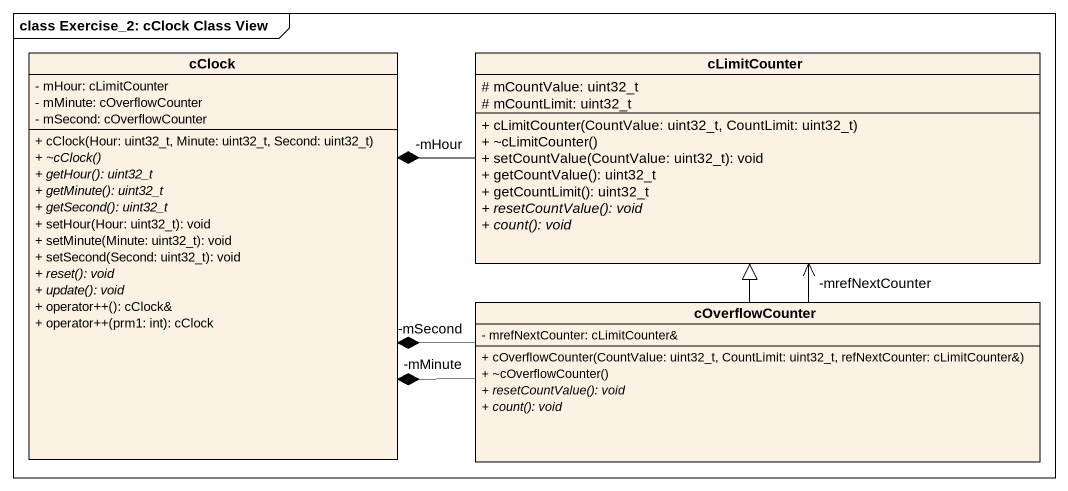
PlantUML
@startuml
mainframe class Exercise_2: cClock Class View
hide circle
hide empty members
skinparam classAttributeIconSize 0
class cClock {
  - mHour: cLimitCounter
  - mMinute: cOverflowCounter
  - mSecond: cOverflowCounter
  + cClock(Hour: uint32_t, Minute: uint32_t, Second: uint32_t)
  {abstract} + ~cClock()
  {abstract} + getHour(): uint32_t
  {abstract} + getMinute(): uint32_t
  {abstract} + getSecond(): uint32_t
  + setHour(Hour: uint32_t): void
  + setMinute(Minute: uint32_t): void
  + setSecond(Second: uint32_t): void
  {abstract} + reset(): void
  {abstract} + update(): void
  + operator++(): cClock&
  + operator++(prm1: int): cClock
}
class cLimitCounter {
  # mCountValue: uint32_t
  # mCountLimit: uint32_t
  + cLimitCounter(CountValue: uint32_t, CountLimit: uint32_t)
  + ~cLimitCounter()
  + setCountValue(CountValue: uint32_t): void
  + getCountValue(): uint32_t
  + getCountLimit(): uint32_t
  {abstract} + resetCountValue(): void
  {abstract} + count(): void
}
class cOverflowCounter {
  - mrefNextCounter: cLimitCounter&
  + cOverflowCounter(CountValue: uint32_t, CountLimit: uint32_t, refNextCounter: cLimitCounter&)
  + ~cOverflowCounter()
  {abstract} + resetCountValue(): void
  {abstract} + count(): void
}
cClock *-right- "-mHour" cLimitCounter
cClock *-right- "-mMinute" cOverflowCounter
cClock *-right- "-mSecond" cOverflowCounter
cOverflowCounter -up-> "-mrefNextCounter" cLimitCounter
cOverflowCounter -up-|> cLimitCounter
@enduml
